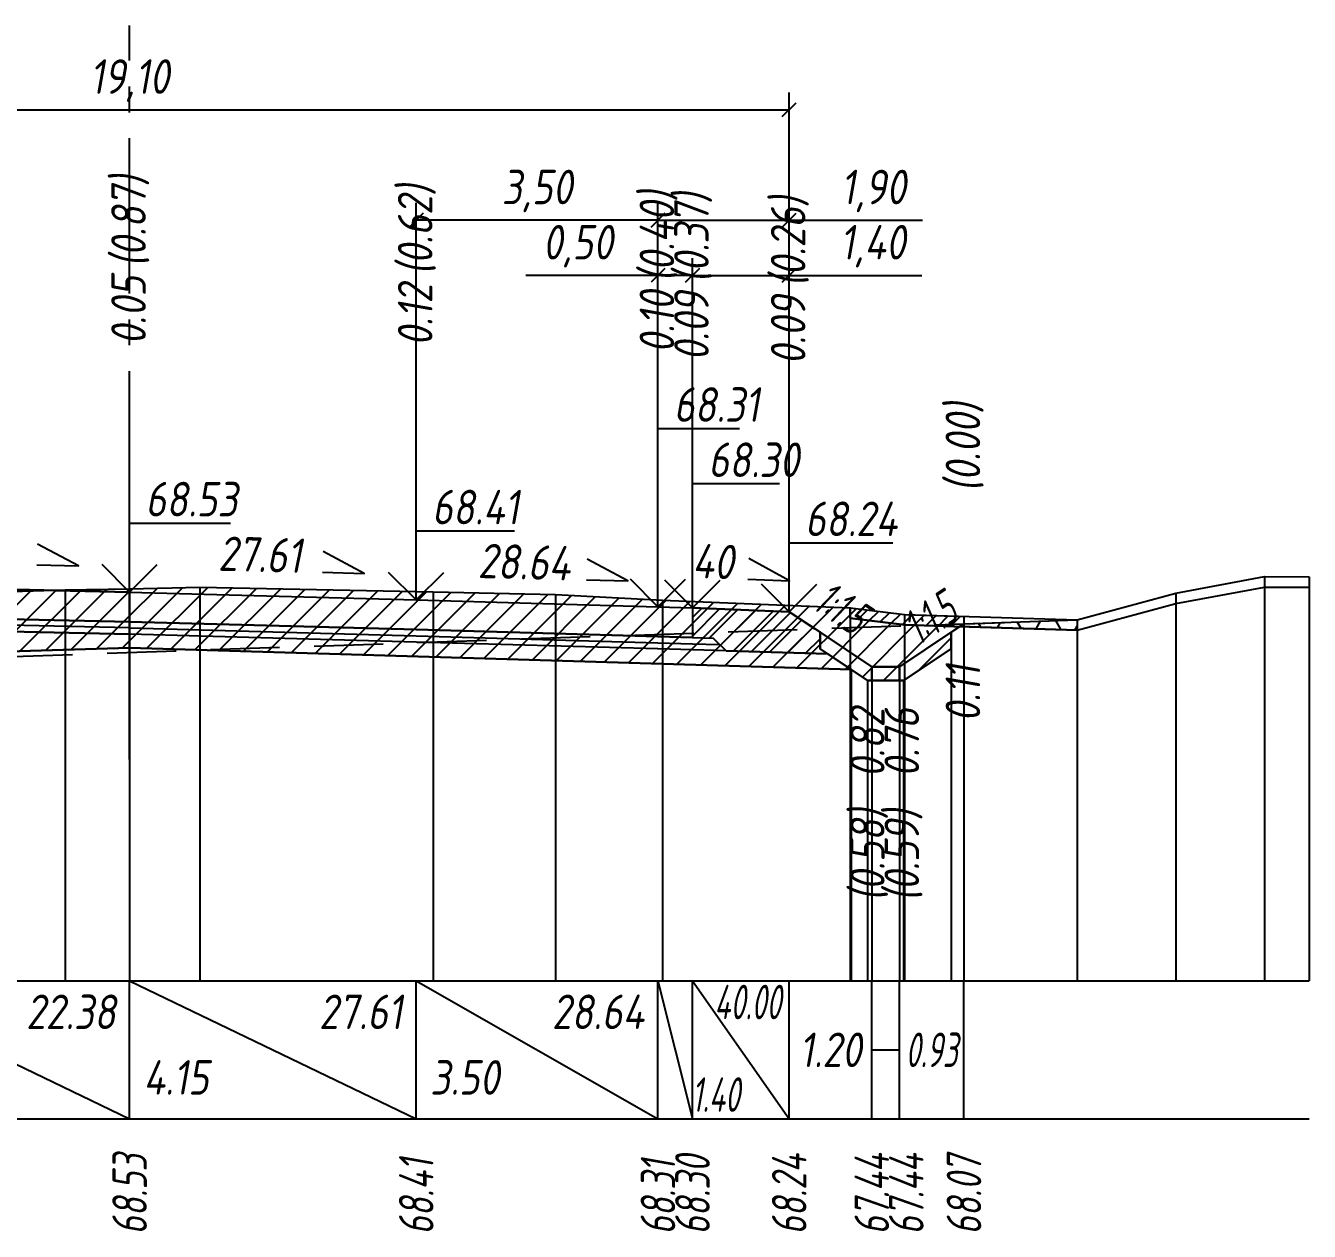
# Model space of a CAD drawing. Extents: x -717 to 1451, y -133302 to 233.
# Drawn here: x 156.5 to 249.4, y -5811.2 to -5723.8 of the extents above; entities that cross this region are included whole.
import ezdxf
from ezdxf.enums import TextEntityAlignment as Align

# ---------------------------------------------------------------- set-up
doc = ezdxf.new("R2010")
doc.units = 0
doc.linetypes.add('осевая2', pattern=[1.125, 0.75, -0.125, 0.125, -0.125])
doc.linetypes.add('штриховая', pattern=[0.75, 0.5, -0.25])
for name, color, linetype in [('Интерполированный поперечник', 2, 'Continuous'), ('Код_514', 1, 'Continuous'), ('Контур_0', 7, 'Continuous'), ('Контур_2521', 7, 'Continuous'), ('Контур_2564', 7, 'Continuous'), ('Контур_2660', 7, 'Continuous'), ('Контур_2665', 7, 'Continuous'), ('Контур_400', 7, 'Continuous'), ('Контур_508', 7, 'Continuous'), ('Контур_512', 7, 'Continuous'), ('Контур_513', 7, 'Continuous'), ('Контур_818', 7, 'Continuous'), ('Красный поперечник', 1, 'Continuous'), ('Объём_2501', 7, 'Continuous'), ('Объём_2564', 7, 'Continuous'), ('Объём_2650', 7, 'Continuous'), ('Объём_2660', 7, 'Continuous'), ('Объём_2661', 7, 'Continuous'), ('Объём_2662', 7, 'Continuous'), ('Объём_2663', 7, 'Continuous'), ('Объём_2664', 7, 'Continuous'), ('Объём_2665', 7, 'Continuous'), ('Объём_2666', 7, 'Continuous'), ('Объём_2667', 7, 'Continuous'), ('Объём_2668', 7, 'Continuous'), ('Объём_2669', 7, 'Continuous'), ('Объём_2675', 7, 'Continuous'), ('Ось', 1, 'осевая2'), ('Откосы', 7, 'Continuous'), ('Отметки покрытия', 7, 'Continuous'), ('Рабочие отметки', 7, 'Continuous'), ('Рабочие отметки доп.', 7, 'Continuous'), ('Таблица', 7, 'Continuous'), ('Уклоны проезжей части', 7, 'Continuous'), ('Черный поперечник', 3, 'Continuous')]:
    doc.layers.add(name, color=color, linetype=linetype)
for name, color, linetype, true_color in [('Контур_2540', 2, 'Continuous', 0xffff00), ('Контур_2560', 2, 'Continuous', 0xffff00), ('Контур_2561', 7, 'Continuous', 0xff8040), ('Контур_2562', 3, 'Continuous', 0x00ff00), ('Контур_2563', 7, 'Continuous', 0xff8000), ('Контур_2570', 7, 'Continuous', 0x80ff00), ('Контур_2583', 3, 'Continuous', 0x00ff00), ('Контур_2584', 3, 'Continuous', 0x00ff00), ('Контур_2736', 4, 'Continuous', 0x00ffff), ('Контур_2737', 4, 'Continuous', 0x00ffff), ('Контур_2738', 4, 'Continuous', 0x00ffff), ('Контур_2739', 4, 'Continuous', 0x00ffff), ('Контур_2741', 4, 'Continuous', 0x00ffff), ('Контур_2742', 4, 'Continuous', 0x00ffff), ('Контур_2743', 4, 'Continuous', 0x00ffff), ('Контур_2744', 7, 'Continuous', 0xa4ffff), ('Контур_2745', 7, 'Continuous', 0xa4ffff), ('Контур_2747', 4, 'Continuous', 0x00ffff), ('Контур_2748', 4, 'Continuous', 0x00ffff), ('Контур_2749', 4, 'Continuous', 0x00ffff), ('Контур_2750', 4, 'Continuous', 0x00ffff), ('Контур_2751', 4, 'Continuous', 0x00ffff), ('Контур_2752', 4, 'Continuous', 0x00ffff), ('Контур_402', 7, 'Continuous', 0xff6464), ('Контур_703', 4, 'Continuous', 0x00ffff), ('Контур_705', 4, 'Continuous', 0x00ffff), ('Контур_707', 4, 'Continuous', 0x00ffff), ('Контур_720', 131, 'Continuous', 0xaaffff), ('Объём_2500', 7, 'Continuous', 0xc0c0c0), ('Объём_2520', 7, 'Continuous', 0x80ffff), ('Объём_2540', 2, 'Continuous', 0xffff00), ('Объём_2560', 2, 'Continuous', 0xffff00), ('Объём_2561', 7, 'Continuous', 0xff8040), ('Объём_2562', 3, 'Continuous', 0x00ff00), ('Объём_2563', 7, 'Continuous', 0xff8000), ('Объём_2570', 7, 'Continuous', 0x80ff00), ('Объём_2580', 3, 'Continuous', 0x00ff00), ('Объём_2583', 3, 'Continuous', 0x00ff00), ('Объём_2584', 3, 'Continuous', 0x00ff00), ('Объём_2591', 3, 'Continuous', 0x00ff00), ('Объём_2595', 3, 'Continuous', 0x00ff00), ('Объём_2600', 7, 'Continuous', 0x808000)]:
    doc.layers.add(name, color=color, linetype=linetype, true_color=true_color)
doc.styles.get("Standard").update_dxf_attribs({"font": 'txt', "height": 2.5})
doc.styles.add('М', font='romand.shx', dxfattribs={"width": 0.8, "oblique": 10, "height": 2.5})
doc.dimstyles.new('ISO-25', dxfattribs={"dimtxt": 2.5, "dimasz": 2.5, "dimexe": 1.25, "dimexo": 0.625, "dimtad": 1, "dimtxsty": 'Standard', "dimcen": 2.5, "dimadec": 0, "dimazin": 0, "dimtfac": 1, "dimtmove": 0, "dimatfit": 3, "dimfxl": 1, "dimarcsym": 0})

# ---------------------------------------------------------------- blocks, each defined once
blk = doc.blocks.new('_Oblique')
at = {"color": 0, "linetype": 'ByBlock', "lineweight": -2}
blk.add_line((-0.5, -0.5), (0.5, 0.5), dxfattribs=at)
blk = doc.blocks.new('*D113')
at = {"color": 0, "lineweight": -2, "transparency": 16777216}
for p, q in [((204.74, -5765.427), (204.74, -5740.657)), ((211.74, -5765.707), (211.74, -5740.657)), ((204.74, -5741.907), (211.74, -5741.907)), ((211.74, -5741.907), (221.337, -5741.907))]:
    blk.add_line(p, q, dxfattribs=at)
at = {"layer": 'Defpoints', "color": 0, "transparency": 16777216}
for p in [(211.74, -5741.907), (204.74, -5766.052), (211.74, -5766.332)]:
    blk.add_point(p, dxfattribs=at)
at = {"color": 0, "lineweight": -2, "transparency": 16777216, "rotation": 180}
blk.add_blockref('_Oblique', (204.74, -5741.907), dxfattribs=at)
at = {"color": 0, "lineweight": -2, "transparency": 16777216}
blk.add_blockref('_Oblique', (211.74, -5741.907), dxfattribs=at)
at = {"color": 0, "transparency": 16777216, "insert": (217.796, -5739.794), "char_height": 2.5, "width": 8.75, "attachment_point": 5, "style": 'М'}
blk.add_mtext('1,40', dxfattribs=at)
blk = doc.blocks.new('*D115')
at = {"color": 0, "lineweight": -2, "transparency": 16777216}
for p, q in [((202.24, -5765.356), (202.24, -5740.657)), ((204.74, -5765.427), (204.74, -5740.657)), ((202.24, -5741.907), (192.683, -5741.907)), ((204.74, -5741.907), (202.24, -5741.907))]:
    blk.add_line(p, q, dxfattribs=at)
at = {"layer": 'Defpoints', "color": 0, "transparency": 16777216}
for p in [(204.74, -5741.907), (202.24, -5765.981), (204.74, -5766.052)]:
    blk.add_point(p, dxfattribs=at)
at = {"color": 0, "lineweight": -2, "transparency": 16777216, "rotation": 180}
blk.add_blockref('_Oblique', (202.24, -5741.907), dxfattribs=at)
at = {"color": 0, "lineweight": -2, "transparency": 16777216}
blk.add_blockref('_Oblique', (204.74, -5741.907), dxfattribs=at)
at = {"color": 0, "transparency": 16777216, "insert": (196.444, -5739.794), "char_height": 2.5, "width": 9.16667, "attachment_point": 5, "style": 'М'}
blk.add_mtext('0,50', dxfattribs=at)
blk = doc.blocks.new('*D117')
at = {"color": 0, "lineweight": -2, "transparency": 16777216}
for p, q in [((184.74, -5764.855), (184.74, -5736.657)), ((202.24, -5765.356), (202.24, -5736.657)), ((202.24, -5737.907), (184.74, -5737.907))]:
    blk.add_line(p, q, dxfattribs=at)
at = {"layer": 'Defpoints', "color": 0, "transparency": 16777216}
for p in [(184.74, -5737.907), (184.74, -5765.48), (202.24, -5765.981)]:
    blk.add_point(p, dxfattribs=at)
at = {"color": 0, "lineweight": -2, "transparency": 16777216, "rotation": 180}
blk.add_blockref('_Oblique', (184.74, -5737.907), dxfattribs=at)
at = {"color": 0, "lineweight": -2, "transparency": 16777216}
blk.add_blockref('_Oblique', (202.24, -5737.907), dxfattribs=at)
at = {"color": 0, "transparency": 16777216, "insert": (193.49, -5735.794), "char_height": 2.5, "width": 9.58333, "attachment_point": 5, "style": 'М'}
blk.add_mtext('3,50', dxfattribs=at)
blk = doc.blocks.new('*D118')
at = {"color": 0, "lineweight": -2, "transparency": 16777216}
for p, q in [((202.24, -5765.356), (202.24, -5736.657)), ((211.74, -5765.707), (211.74, -5736.657)), ((202.24, -5737.907), (211.74, -5737.907)), ((211.74, -5737.907), (221.38, -5737.907))]:
    blk.add_line(p, q, dxfattribs=at)
at = {"layer": 'Defpoints', "color": 0, "transparency": 16777216}
for p in [(202.24, -5737.907), (202.24, -5765.981), (211.74, -5766.332)]:
    blk.add_point(p, dxfattribs=at)
at = {"color": 0, "lineweight": -2, "transparency": 16777216, "rotation": 180}
blk.add_blockref('_Oblique', (202.24, -5737.907), dxfattribs=at)
at = {"color": 0, "lineweight": -2, "transparency": 16777216}
blk.add_blockref('_Oblique', (211.74, -5737.907), dxfattribs=at)
at = {"color": 0, "transparency": 16777216, "insert": (217.839, -5735.794), "char_height": 2.5, "width": 8.75, "attachment_point": 5, "style": 'М'}
blk.add_mtext('1,90', dxfattribs=at)
blk = doc.blocks.new('*D120')
at = {"color": 0, "lineweight": -2, "transparency": 16777216}
for p, q in [((116.24, -5763.191), (116.24, -5728.657)), ((211.74, -5765.707), (211.74, -5728.657)), ((116.24, -5729.907), (211.74, -5729.907))]:
    blk.add_line(p, q, dxfattribs=at)
at = {"layer": 'Defpoints', "color": 0, "transparency": 16777216}
for p in [(211.74, -5729.907), (116.24, -5763.816), (211.74, -5766.332)]:
    blk.add_point(p, dxfattribs=at)
at = {"color": 0, "lineweight": -2, "transparency": 16777216, "rotation": 180}
blk.add_blockref('_Oblique', (116.24, -5729.907), dxfattribs=at)
at = {"color": 0, "lineweight": -2, "transparency": 16777216}
blk.add_blockref('_Oblique', (211.74, -5729.907), dxfattribs=at)
at = {"color": 0, "transparency": 16777216, "insert": (163.99, -5727.794), "char_height": 2.5, "width": 10.41667, "attachment_point": 5, "style": 'М'}
blk.add_mtext('19,10', dxfattribs=at)

msp = doc.modelspace()

# ---------------------------------------------------------------- hatches: boundary and pattern name
at = {"layer": 'Объём_2563'}
h = msp.add_hatch(dxfattribs=at)
h.set_pattern_fill('ANSI31', color=256, scale=0.3)
h.paths.add_polyline_path([(206.24, -5768.183), (207.167, -5769.109), (214.512, -5769.32), (213.969, -5768.958), (213.969, -5767.756), (211.74, -5766.27), (204.74, -5765.99), (204.74, -5768.14)])
at = {"layer": 'Объём_2570'}
h = msp.add_hatch(dxfattribs=at)
h.set_pattern_fill('ANSI31', color=256, scale=0.2)
h.paths.add_polyline_path([(220.088, -5766.478), (224.393, -5766.609), (224.393, -5767.359), (220.088, -5767.228), (216.142, -5766.73), (216.142, -5765.98)])
at = {"layer": 'Объём_2600'}
h = msp.add_hatch(dxfattribs=at)
h.set_pattern_fill('ANSI31', color=6, scale=0.4)
h.paths.add_polyline_path([(163.99, -5768.894), (108.873, -5770.548), (120.082, -5767.834), (120.082, -5767.084), (134.505, -5765.95), (141.534, -5765.246), (159.311, -5764.694), (163.99, -5764.601)])
h = msp.add_hatch(dxfattribs=at)
h.set_pattern_fill('ANSI31', color=6, scale=0.4)
h.paths.add_polyline_path([(223.469, -5768.958), (220.022, -5771.256), (217.416, -5771.256), (216.225, -5770.461), (163.99, -5768.894), (163.99, -5764.601), (169.064, -5764.5), (185.953, -5764.816), (194.819, -5765.017), (202.561, -5765.428), (216.142, -5765.98), (216.142, -5766.73), (220.088, -5767.228), (224.078, -5767.349), (223.469, -5767.756)])
h = msp.add_hatch(dxfattribs=at)
h.set_pattern_fill('HONEY', color=5, scale=0.3)
h.paths.add_polyline_path([(232.59, -5767.608), (224.078, -5767.349), (224.393, -5767.14), (232.59, -5766.858)])

# ---------------------------------------------------------------- linework, layer by layer
at = {"layer": 'Интерполированный поперечник', "linetype": 'штриховая', "ltscale": 10, "flags": 128}
msp.add_lwpolyline([(102.387, -5771.337), (232.59, -5766.858)], dxfattribs=at)
at = {"layer": 'Код_514'}
for p, q in [((143.24, -5793), (163.99, -5803)), ((163.99, -5803), (163.99, -5793)), ((163.99, -5793), (184.74, -5803)), ((184.74, -5803), (184.74, -5793)), ((184.74, -5793), (202.24, -5803)), ((202.24, -5803), (202.24, -5793)), ((202.24, -5793), (204.74, -5803)), ((204.74, -5803), (204.74, -5793)), ((204.74, -5793), (211.74, -5803)), ((211.74, -5803), (211.74, -5793)), ((217.719, -5803), (217.719, -5793)), ((219.719, -5803), (219.719, -5793)), ((224.393, -5803), (224.393, -5793)), ((217.719, -5798), (219.719, -5798))]:
    msp.add_line(p, q, dxfattribs=at)
at = {"layer": 'Контур_0', "flags": 128}
for points in [[(163.99, -5764.844), (143.24, -5764.38), (125.74, -5763.974), (125.74, -5763.974), (125.74, -5763.974), (125.74, -5763.974), (125.74, -5763.974), (123.24, -5763.916), (123.24, -5766.066), (125.74, -5766.124), (125.74, -5766.124), (125.74, -5766.124), (125.74, -5766.124), (125.74, -5766.124), (125.74, -5766.124), (143.24, -5766.53), (163.99, -5766.994), (163.99, -5764.844)], [(163.99, -5764.844), (184.74, -5765.417), (202.24, -5765.918), (202.24, -5765.918), (202.24, -5765.918), (202.24, -5765.918), (202.24, -5765.918), (202.24, -5765.918), (204.74, -5765.99), (204.74, -5768.14), (202.24, -5768.068), (202.24, -5768.068), (202.24, -5768.068), (202.24, -5768.068), (202.24, -5768.068), (202.24, -5768.068), (184.74, -5767.567), (163.99, -5766.994), (163.99, -5764.844)], [(163.99, -5766.994), (143.24, -5766.53), (125.74, -5766.124), (125.74, -5766.124), (125.74, -5766.124), (125.74, -5766.124), (125.74, -5766.124), (125.74, -5766.124), (123.24, -5766.066), (121.74, -5766.031), (120.861, -5766.91), (123.24, -5766.966), (125.74, -5767.024), (125.74, -5767.024), (125.74, -5767.024), (125.74, -5767.024), (125.74, -5767.024), (125.74, -5767.024), (143.24, -5767.43), (163.99, -5767.894), (163.99, -5766.994)], [(163.99, -5766.994), (184.74, -5767.567), (202.24, -5768.068), (202.24, -5768.068), (202.24, -5768.068), (202.24, -5768.068), (202.24, -5768.068), (202.24, -5768.068), (204.74, -5768.14), (206.24, -5768.183), (207.167, -5769.109), (204.74, -5769.04), (202.24, -5768.968), (202.24, -5768.968), (202.24, -5768.968), (202.24, -5768.968), (202.24, -5768.968), (202.24, -5768.968), (184.74, -5768.467), (163.99, -5767.894), (163.99, -5766.994)], [(211.74, -5766.27), (211.74, -5766.27)], [(211.74, -5766.27), (213.602, -5767.511), (213.602, -5767.511), (213.602, -5767.511), (213.602, -5767.511), (213.602, -5767.511), (213.602, -5767.511), (213.602, -5767.511), (213.602, -5767.511), (213.602, -5767.511), (213.602, -5767.511), (213.602, -5767.511), (213.602, -5767.511), (213.602, -5767.511), (213.602, -5767.511), (217.719, -5770.256)], [(211.74, -5766.27), (213.602, -5767.511), (213.602, -5767.511), (213.602, -5767.511), (213.602, -5767.511), (213.602, -5767.511), (213.602, -5767.511), (213.602, -5767.511), (213.602, -5767.511), (213.602, -5767.511), (213.602, -5767.511), (213.602, -5767.511), (213.602, -5767.511), (213.602, -5767.511), (213.602, -5767.511), (217.719, -5770.256), (219.719, -5770.256), (224.393, -5767.14), (224.393, -5767.14), (224.393, -5767.14), (224.393, -5767.14), (224.393, -5767.14), (224.393, -5767.14), (224.393, -5767.14), (224.393, -5767.14), (224.393, -5767.14), (224.393, -5767.14), (224.393, -5767.14), (224.393, -5767.14), (224.393, -5767.14)], [(204.74, -5768.14), (206.24, -5768.183), (207.167, -5769.109), (214.512, -5769.32)]]:
    msp.add_lwpolyline(points, dxfattribs=at)
at = {"layer": 'Контур_2521', "color": 250, "flags": 128}
for points in [[(163.99, -5767.444), (143.24, -5766.98), (125.74, -5766.574), (125.74, -5766.574), (125.74, -5766.574), (125.74, -5766.574), (125.74, -5766.574), (125.74, -5766.574), (123.24, -5766.516), (121.301, -5766.471)], [(163.99, -5767.444), (184.74, -5768.017), (202.24, -5768.518), (202.24, -5768.518), (202.24, -5768.518), (202.24, -5768.518), (202.24, -5768.518), (202.24, -5768.518), (204.74, -5768.59), (206.704, -5768.646)]]:
    msp.add_lwpolyline(points, dxfattribs=at)
at = {"layer": 'Контур_2540', "flags": 128}
for points in [[(143.24, -5767.43), (125.74, -5767.024), (123.24, -5766.966), (120.861, -5766.91), (111.819, -5766.7), (105.915, -5770.637), (163.99, -5768.894), (163.99, -5767.894), (143.24, -5767.43)], [(163.99, -5768.894), (216.225, -5770.461), (214.512, -5769.32), (207.167, -5769.109), (204.74, -5769.04), (202.24, -5768.968), (184.74, -5768.467), (163.99, -5767.894), (163.99, -5768.894)]]:
    msp.add_lwpolyline(points, dxfattribs=at)
at = {"layer": 'Контур_2560', "flags": 128}
msp.add_lwpolyline([(204.74, -5765.99), (211.74, -5766.27), (211.74, -5766.27), (211.74, -5766.27)], dxfattribs=at)
at = {"layer": 'Контур_2561', "flags": 128}
msp.add_lwpolyline([(204.74, -5765.99), (204.74, -5765.99), (211.74, -5766.27), (211.74, -5766.27), (204.74, -5765.99)], dxfattribs=at)
at = {"layer": 'Контур_2562', "flags": 128}
msp.add_lwpolyline([(211.74, -5766.27), (211.74, -5766.27), (211.74, -5766.27), (211.74, -5766.27), (211.74, -5766.27)], dxfattribs=at)
at = {"layer": 'Контур_2563', "flags": 128}
msp.add_lwpolyline([(206.24, -5768.183), (207.167, -5769.109), (214.512, -5769.32), (213.969, -5768.958), (213.969, -5767.756), (211.74, -5766.27), (204.74, -5765.99), (204.74, -5768.14), (206.24, -5768.183)], dxfattribs=at)
at = {"layer": 'Контур_2564', "flags": 128}
msp.add_lwpolyline([(204.74, -5765.99), (211.74, -5766.27)], dxfattribs=at)
at = {"layer": 'Контур_2570', "flags": 128}
msp.add_lwpolyline([(80, -5773.75), (89.432, -5773.622), (90.251, -5773.622), (102.387, -5772.087), (102.387, -5772.087), (107.443, -5770.894), (120.082, -5767.834), (120.082, -5767.084), (134.505, -5765.95), (141.534, -5765.246), (159.311, -5764.694), (163.99, -5764.601), (169.064, -5764.5), (185.953, -5764.816), (194.819, -5765.017), (202.561, -5765.428), (216.142, -5765.98), (216.142, -5766.73), (220.088, -5767.228), (232.59, -5767.608), (232.59, -5767.608), (239.725, -5765.662), (246.142, -5764.477), (249.393, -5764.487)], dxfattribs=at)
at = {"layer": 'Контур_2583', "flags": 128}
for points in [[(217.719, -5770.256), (213.969, -5767.756), (213.969, -5768.958), (217.416, -5771.256), (217.719, -5771.256), (217.719, -5770.256)], [(223.469, -5768.958), (223.469, -5767.756), (219.719, -5770.256), (219.719, -5771.256), (220.022, -5771.256), (223.469, -5768.958)]]:
    msp.add_lwpolyline(points, dxfattribs=at)
at = {"layer": 'Контур_2584', "flags": 128}
msp.add_lwpolyline([(217.719, -5770.256), (217.719, -5771.256), (219.719, -5771.256), (219.719, -5770.256), (217.719, -5770.256)], dxfattribs=at)
at = {"layer": 'Контур_2660', "flags": 128}
for points in [[(105.915, -5770.637), (163.99, -5768.894)], [(163.99, -5768.894), (216.225, -5770.461)]]:
    msp.add_lwpolyline(points, dxfattribs=at)
at = {"layer": 'Контур_2665', "flags": 128}
msp.add_lwpolyline([(211.74, -5766.27), (211.74, -5766.27)], dxfattribs=at)
at = {"layer": 'Контур_2736', "flags": 128}
for points in [[(211.74, -5766.27), (213.602, -5767.511)], [(213.602, -5767.511), (217.719, -5770.256)]]:
    msp.add_lwpolyline(points, dxfattribs=at)
at = {"layer": 'Контур_2737', "flags": 128}
msp.add_lwpolyline([(213.602, -5767.511), (213.602, -5767.511)], dxfattribs=at)
at = {"layer": 'Контур_2738', "flags": 128}
msp.add_lwpolyline([(213.602, -5767.511), (213.602, -5767.511)], dxfattribs=at)
at = {"layer": 'Контур_2739', "flags": 128}
msp.add_lwpolyline([(213.602, -5767.511), (213.602, -5767.511)], dxfattribs=at)
at = {"layer": 'Контур_2741', "flags": 128}
msp.add_lwpolyline([(224.393, -5767.14), (224.393, -5767.14)], dxfattribs=at)
at = {"layer": 'Контур_2742', "flags": 128}
msp.add_lwpolyline([(224.393, -5767.14), (224.393, -5767.14)], dxfattribs=at)
at = {"layer": 'Контур_2743', "flags": 128}
msp.add_lwpolyline([(224.393, -5767.14), (224.393, -5767.14)], dxfattribs=at)
at = {"layer": 'Контур_2744', "flags": 128}
msp.add_lwpolyline([(224.393, -5767.14), (224.393, -5767.14)], dxfattribs=at)
msp.add_lwpolyline([(224.393, -5767.14), (224.393, -5767.14)], dxfattribs=at)
msp.add_lwpolyline([(224.393, -5767.14), (224.393, -5767.14)], dxfattribs=at)
msp.add_lwpolyline([(224.393, -5767.14), (224.393, -5767.14)], dxfattribs=at)
msp.add_lwpolyline([(224.393, -5767.14), (224.393, -5767.14)], dxfattribs=at)
msp.add_lwpolyline([(224.393, -5767.14), (224.393, -5767.14)], dxfattribs=at)
at = {"layer": 'Контур_2745', "flags": 128}
msp.add_lwpolyline([(213.602, -5767.511), (213.602, -5767.511)], dxfattribs=at)
msp.add_lwpolyline([(213.602, -5767.511), (213.602, -5767.511)], dxfattribs=at)
msp.add_lwpolyline([(213.602, -5767.511), (213.602, -5767.511)], dxfattribs=at)
msp.add_lwpolyline([(213.602, -5767.511), (213.602, -5767.511)], dxfattribs=at)
msp.add_lwpolyline([(213.602, -5767.511), (213.602, -5767.511)], dxfattribs=at)
msp.add_lwpolyline([(213.602, -5767.511), (213.602, -5767.511)], dxfattribs=at)
at = {"layer": 'Контур_2747', "flags": 128}
msp.add_lwpolyline([(213.602, -5767.511), (213.602, -5767.511)], dxfattribs=at)
at = {"layer": 'Контур_2748', "flags": 128}
msp.add_lwpolyline([(213.602, -5767.511), (213.602, -5767.511)], dxfattribs=at)
at = {"layer": 'Контур_2749', "flags": 128}
msp.add_lwpolyline([(213.602, -5767.511), (213.602, -5767.511)], dxfattribs=at)
at = {"layer": 'Контур_2750', "flags": 128}
msp.add_lwpolyline([(224.393, -5767.14), (224.393, -5767.14)], dxfattribs=at)
at = {"layer": 'Контур_2751', "flags": 128}
msp.add_lwpolyline([(224.393, -5767.14), (224.393, -5767.14)], dxfattribs=at)
at = {"layer": 'Контур_2752', "flags": 128}
msp.add_lwpolyline([(224.393, -5767.14), (224.393, -5767.14)], dxfattribs=at)
at = {"layer": 'Контур_400', "flags": 128}
for points in [[(123.24, -5763.916), (125.74, -5763.974), (125.74, -5763.974), (125.74, -5763.974), (125.74, -5763.974), (125.74, -5763.974), (125.74, -5763.974), (143.24, -5764.38), (163.99, -5764.844)], [(163.99, -5764.844), (184.74, -5765.417), (202.24, -5765.918), (202.24, -5765.918), (202.24, -5765.918), (202.24, -5765.918), (202.24, -5765.918), (202.24, -5765.918), (204.74, -5765.99)]]:
    msp.add_lwpolyline(points, dxfattribs=at)
at = {"layer": 'Контур_402', "flags": 128}
msp.add_lwpolyline([(105.915, -5770.637), (163.99, -5768.894), (216.225, -5770.461)], dxfattribs=at)
at = {"layer": 'Контур_508', "flags": 128}
msp.add_lwpolyline([(105, -5771.247), (105.915, -5770.637), (163.99, -5768.894), (216.225, -5770.461), (217.416, -5771.256), (217.719, -5771.256), (219.719, -5771.256), (220.022, -5771.256), (223.469, -5768.958), (223.469, -5767.756), (224.393, -5767.14)], dxfattribs=at)
at = {"layer": 'Контур_512', "flags": 128}
msp.add_lwpolyline([(105, -5771.247), (105.915, -5770.637), (163.99, -5768.894), (216.225, -5770.461), (217.416, -5771.256), (217.719, -5771.256), (219.719, -5771.256), (220.022, -5771.256), (223.469, -5768.958), (223.469, -5767.756), (224.393, -5767.14)], dxfattribs=at)
at = {"layer": 'Контур_513', "flags": 128}
msp.add_lwpolyline([(105, -5771.247), (105.915, -5770.637), (163.99, -5768.894), (216.225, -5770.461), (217.416, -5771.256), (217.719, -5771.256), (219.719, -5771.256), (220.022, -5771.256), (223.469, -5768.958), (223.469, -5767.756), (224.393, -5767.14)], dxfattribs=at)
at = {"layer": 'Контур_703', "flags": 128}
msp.add_lwpolyline([(211.74, -5766.27), (213.602, -5767.511)], dxfattribs=at)
at = {"layer": 'Контур_705', "flags": 128}
msp.add_lwpolyline([(213.602, -5767.511), (213.602, -5767.511)], dxfattribs=at)
at = {"layer": 'Контур_707', "flags": 128}
msp.add_lwpolyline([(219.719, -5770.256), (224.393, -5767.14)], dxfattribs=at)
at = {"layer": 'Контур_720', "flags": 128}
msp.add_lwpolyline([(217.719, -5770.256), (219.719, -5770.256)], dxfattribs=at)
at = {"layer": 'Контур_818', "flags": 128}
msp.add_lwpolyline([(105, -5771.47), (107.443, -5770.894), (120.082, -5767.834), (120.082, -5767.084), (134.505, -5765.95), (141.534, -5765.246), (159.311, -5764.694), (163.99, -5764.601), (169.064, -5764.5), (185.953, -5764.816), (194.819, -5765.017), (202.561, -5765.428), (216.142, -5765.98), (216.142, -5766.73), (220.088, -5767.228), (224.393, -5767.359)], dxfattribs=at)
at = {"layer": 'Красный поперечник'}
for p, q in [((143.24, -5764.38), (163.99, -5764.844)), ((163.99, -5764.844), (184.74, -5765.417)), ((184.74, -5765.417), (202.24, -5765.918)), ((202.24, -5765.918), (204.74, -5765.99)), ((204.74, -5765.99), (211.74, -5766.27)), ((211.74, -5766.27), (217.719, -5770.256)), ((219.719, -5770.256), (224.393, -5767.14)), ((224.393, -5767.14), (224.393, -5793)), ((223.469, -5767.756), (223.469, -5793)), ((163.99, -5768.894), (163.99, -5793)), ((223.469, -5768.958), (223.469, -5793)), ((216.225, -5770.461), (216.225, -5793)), ((217.719, -5770.256), (219.719, -5770.256)), ((217.416, -5771.256), (217.416, -5793)), ((217.719, -5771.256), (217.719, -5793)), ((219.719, -5771.256), (219.719, -5793)), ((220.022, -5771.256), (220.022, -5793))]:
    msp.add_line(p, q, dxfattribs=at)
at = {"layer": 'Объём_2500', "flags": 128}
for points in [[(163.99, -5764.844), (143.24, -5764.38), (125.74, -5763.974), (125.74, -5763.974), (125.74, -5763.974), (125.74, -5763.974), (125.74, -5763.974), (123.24, -5763.916), (123.24, -5766.066), (125.74, -5766.124), (125.74, -5766.124), (125.74, -5766.124), (125.74, -5766.124), (125.74, -5766.124), (125.74, -5766.124), (143.24, -5766.53), (163.99, -5766.994), (163.99, -5764.844)], [(163.99, -5764.844), (184.74, -5765.417), (202.24, -5765.918), (202.24, -5765.918), (202.24, -5765.918), (202.24, -5765.918), (202.24, -5765.918), (202.24, -5765.918), (204.74, -5765.99), (204.74, -5768.14), (202.24, -5768.068), (202.24, -5768.068), (202.24, -5768.068), (202.24, -5768.068), (202.24, -5768.068), (202.24, -5768.068), (184.74, -5767.567), (163.99, -5766.994), (163.99, -5764.844)]]:
    msp.add_lwpolyline(points, dxfattribs=at)
at = {"layer": 'Объём_2501', "flags": 128}
for points in [[(123.24, -5763.916), (125.74, -5763.974), (125.74, -5763.974), (125.74, -5763.974), (125.74, -5763.974), (125.74, -5763.974), (125.74, -5763.974), (143.24, -5764.38), (163.99, -5764.844)], [(163.99, -5764.844), (184.74, -5765.417), (202.24, -5765.918), (202.24, -5765.918), (202.24, -5765.918), (202.24, -5765.918), (202.24, -5765.918), (202.24, -5765.918), (204.74, -5765.99)]]:
    msp.add_lwpolyline(points, dxfattribs=at)
at = {"layer": 'Объём_2520', "color": 250, "flags": 128}
for points in [[(163.99, -5766.994), (143.24, -5766.53), (125.74, -5766.124), (125.74, -5766.124), (125.74, -5766.124), (125.74, -5766.124), (125.74, -5766.124), (125.74, -5766.124), (123.24, -5766.066), (121.74, -5766.031), (120.861, -5766.91), (123.24, -5766.966), (125.74, -5767.024), (125.74, -5767.024), (125.74, -5767.024), (125.74, -5767.024), (125.74, -5767.024), (125.74, -5767.024), (143.24, -5767.43), (163.99, -5767.894), (163.99, -5766.994)], [(163.99, -5766.994), (184.74, -5767.567), (202.24, -5768.068), (202.24, -5768.068), (202.24, -5768.068), (202.24, -5768.068), (202.24, -5768.068), (202.24, -5768.068), (204.74, -5768.14), (206.24, -5768.183), (207.167, -5769.109), (204.74, -5769.04), (202.24, -5768.968), (202.24, -5768.968), (202.24, -5768.968), (202.24, -5768.968), (202.24, -5768.968), (202.24, -5768.968), (184.74, -5768.467), (163.99, -5767.894), (163.99, -5766.994)]]:
    msp.add_lwpolyline(points, dxfattribs=at)
at = {"layer": 'Объём_2540', "flags": 128}
for points in [[(143.24, -5767.43), (125.74, -5767.024), (123.24, -5766.966), (120.861, -5766.91), (111.819, -5766.7), (105.915, -5770.637), (163.99, -5768.894), (163.99, -5767.894), (143.24, -5767.43)], [(163.99, -5768.894), (216.225, -5770.461), (214.512, -5769.32), (207.167, -5769.109), (204.74, -5769.04), (202.24, -5768.968), (184.74, -5768.467), (163.99, -5767.894), (163.99, -5768.894)]]:
    msp.add_lwpolyline(points, dxfattribs=at)
at = {"layer": 'Объём_2560', "flags": 128}
msp.add_lwpolyline([(204.74, -5765.99), (211.74, -5766.27), (211.74, -5766.27), (211.74, -5766.27)], dxfattribs=at)
at = {"layer": 'Объём_2561', "flags": 128}
msp.add_lwpolyline([(204.74, -5765.99), (204.74, -5765.99), (211.74, -5766.27), (211.74, -5766.27), (204.74, -5765.99)], dxfattribs=at)
at = {"layer": 'Объём_2562', "flags": 128}
msp.add_lwpolyline([(211.74, -5766.27), (211.74, -5766.27), (211.74, -5766.27), (211.74, -5766.27), (211.74, -5766.27)], dxfattribs=at)
at = {"layer": 'Объём_2563', "color": 250, "flags": 128}
msp.add_lwpolyline([(206.24, -5768.183), (207.167, -5769.109), (214.512, -5769.32), (213.969, -5768.958), (213.969, -5767.756), (211.74, -5766.27), (204.74, -5765.99), (204.74, -5768.14), (206.24, -5768.183)], dxfattribs=at)
at = {"layer": 'Объём_2564', "flags": 128}
msp.add_lwpolyline([(204.74, -5765.99), (211.74, -5766.27)], dxfattribs=at)
at = {"layer": 'Объём_2570', "flags": 128}
msp.add_lwpolyline([(220.088, -5766.478), (224.393, -5766.609), (224.393, -5767.359), (220.088, -5767.228), (216.142, -5766.73), (216.142, -5765.98), (220.088, -5766.478), (220.088, -5766.478)], dxfattribs=at)
at = {"layer": 'Объём_2580', "flags": 128}
msp.add_lwpolyline([(211.74, -5766.27), (211.74, -5766.27)], dxfattribs=at)
at = {"layer": 'Объём_2583', "flags": 128}
for points in [[(217.719, -5770.256), (213.969, -5767.756), (213.969, -5768.958), (217.416, -5771.256), (217.719, -5771.256), (217.719, -5770.256)], [(223.469, -5768.958), (223.469, -5767.756), (219.719, -5770.256), (219.719, -5771.256), (220.022, -5771.256), (223.469, -5768.958)]]:
    msp.add_lwpolyline(points, dxfattribs=at)
at = {"layer": 'Объём_2584', "flags": 128}
msp.add_lwpolyline([(217.719, -5770.256), (217.719, -5771.256), (219.719, -5771.256), (219.719, -5770.256), (217.719, -5770.256)], dxfattribs=at)
at = {"layer": 'Объём_2591', "flags": 128}
for points in [[(213.969, -5767.756), (217.719, -5770.256)], [(219.719, -5770.256), (223.469, -5767.756)]]:
    msp.add_lwpolyline(points, dxfattribs=at)
at = {"layer": 'Объём_2595', "flags": 128}
msp.add_lwpolyline([(217.719, -5770.256), (219.719, -5770.256)], dxfattribs=at)
at = {"layer": 'Объём_2600', "color": 5, "flags": 128}
msp.add_lwpolyline([(232.59, -5767.608), (224.078, -5767.349), (224.393, -5767.14), (232.59, -5766.858), (232.59, -5767.608), (232.59, -5767.608)], dxfattribs=at)
at = {"layer": 'Объём_2650', "color": 6, "flags": 128}
for points in [[(163.99, -5768.894), (108.873, -5770.548), (120.082, -5767.834), (120.082, -5767.084), (134.505, -5765.95), (141.534, -5765.246), (159.311, -5764.694), (163.99, -5764.601), (163.99, -5768.894), (163.99, -5768.894)], [(223.469, -5768.958), (220.022, -5771.256), (217.416, -5771.256), (216.225, -5770.461), (163.99, -5768.894), (163.99, -5764.601), (169.064, -5764.5), (185.953, -5764.816), (194.819, -5765.017), (202.561, -5765.428), (216.142, -5765.98), (216.142, -5766.73), (220.088, -5767.228), (224.078, -5767.349), (223.469, -5767.756), (223.469, -5768.958), (223.469, -5768.958)]]:
    msp.add_lwpolyline(points, dxfattribs=at)
at = {"layer": 'Объём_2660', "flags": 128}
for points in [[(105.915, -5770.637), (163.99, -5768.894)], [(163.99, -5768.894), (216.225, -5770.461)]]:
    msp.add_lwpolyline(points, dxfattribs=at)
at = {"layer": 'Объём_2661', "flags": 128}
msp.add_lwpolyline([(211.74, -5766.27), (213.602, -5767.511), (217.719, -5770.256)], dxfattribs=at)
at = {"layer": 'Объём_2662', "flags": 128}
msp.add_lwpolyline([(219.719, -5770.256), (224.393, -5767.14)], dxfattribs=at)
at = {"layer": 'Объём_2663', "flags": 128}
msp.add_lwpolyline([(217.719, -5770.256), (219.719, -5770.256)], dxfattribs=at)
at = {"layer": 'Объём_2664', "flags": 128}
msp.add_lwpolyline([(217.719, -5770.256), (219.719, -5770.256)], dxfattribs=at)
at = {"layer": 'Объём_2665', "flags": 128}
msp.add_lwpolyline([(211.74, -5766.27), (211.74, -5766.27)], dxfattribs=at)
at = {"layer": 'Объём_2666', "flags": 128}
for points in [[(211.74, -5766.27), (213.602, -5767.511)], [(213.602, -5767.511), (217.719, -5770.256)]]:
    msp.add_lwpolyline(points, dxfattribs=at)
at = {"layer": 'Объём_2667', "flags": 128}
for points in [[(224.393, -5767.14), (224.393, -5767.14)], [(213.602, -5767.511), (213.602, -5767.511)]]:
    msp.add_lwpolyline(points, dxfattribs=at)
at = {"layer": 'Объём_2668', "flags": 128}
for points in [[(224.393, -5767.14), (224.393, -5767.14)], [(213.602, -5767.511), (213.602, -5767.511)]]:
    msp.add_lwpolyline(points, dxfattribs=at)
at = {"layer": 'Объём_2669', "flags": 128}
for points in [[(224.393, -5767.14), (224.393, -5767.14)], [(213.602, -5767.511), (213.602, -5767.511)]]:
    msp.add_lwpolyline(points, dxfattribs=at)
at = {"layer": 'Объём_2675', "flags": 128}
for points in [[(224.393, -5767.14), (224.393, -5767.14)], [(224.393, -5767.14), (224.393, -5767.14)], [(224.393, -5767.14), (224.393, -5767.14)], [(224.393, -5767.14), (224.393, -5767.14)], [(224.393, -5767.14), (224.393, -5767.14)], [(224.393, -5767.14), (224.393, -5767.14)], [(213.602, -5767.511), (213.602, -5767.511)], [(213.602, -5767.511), (213.602, -5767.511)], [(213.602, -5767.511), (213.602, -5767.511)], [(213.602, -5767.511), (213.602, -5767.511)], [(213.602, -5767.511), (213.602, -5767.511)], [(213.602, -5767.511), (213.602, -5767.511)]]:
    msp.add_lwpolyline(points, dxfattribs=at)
at = {"layer": 'Ось', "ltscale": 15}
msp.add_line((163.99, -5776.971), (163.99, -5723.815), dxfattribs=at)
at = {"layer": 'Откосы', "color": 1, "flags": 128}
for points in [[(157.281, -5762.877), (160.28, -5762.944), (157.314, -5761.377)], [(177.96, -5763.412), (180.959, -5763.494), (178.002, -5761.912)], [(197.061, -5763.952), (200.06, -5764.037), (197.104, -5762.452)], [(208.754, -5763.908), (211.751, -5764.027), (208.814, -5762.409)]]:
    msp.add_lwpolyline(points, dxfattribs=at)
at = {"layer": 'Отметки покрытия', "color": 1}
for p, q in [((202.24, -5765.918), (202.24, -5752.99)), ((202.24, -5752.99), (208.14, -5752.99)), ((204.74, -5765.99), (204.74, -5756.99)), ((204.74, -5756.99), (211.04, -5756.99)), ((163.99, -5764.844), (163.99, -5759.844)), ((163.99, -5759.844), (171.29, -5759.844)), ((184.74, -5765.417), (184.74, -5760.417)), ((184.74, -5760.417), (191.84, -5760.417)), ((211.74, -5766.27), (211.74, -5761.27)), ((211.74, -5761.27), (219.24, -5761.27)), ((163.99, -5764.844), (161.99, -5762.844)), ((163.99, -5764.844), (165.99, -5762.844)), ((184.74, -5765.417), (182.74, -5763.417)), ((184.74, -5765.417), (186.74, -5763.417)), ((202.24, -5765.918), (200.24, -5763.918)), ((202.24, -5765.918), (204.24, -5763.918)), ((204.74, -5765.99), (202.74, -5763.99)), ((204.74, -5765.99), (206.74, -5763.99)), ((211.74, -5766.27), (209.74, -5764.27)), ((211.74, -5766.27), (213.74, -5764.27))]:
    msp.add_line(p, q, dxfattribs=at)
at = {"layer": 'Таблица'}
for p, q in [((80, -5793), (249.393, -5793)), ((80, -5803), (249.393, -5803))]:
    msp.add_line(p, q, dxfattribs=at)
at = {"layer": 'Черный поперечник', "color": 7}
for p, q in [((246.142, -5763.727), (246.142, -5793)), ((249.393, -5763.737), (249.393, -5793)), ((159.311, -5764.694), (159.311, -5793)), ((163.99, -5764.601), (163.99, -5793)), ((169.064, -5764.5), (169.064, -5793)), ((185.953, -5764.816), (185.953, -5793)), ((194.819, -5765.017), (194.819, -5793)), ((239.725, -5764.912), (239.725, -5793)), ((202.561, -5765.428), (202.561, -5793)), ((216.142, -5765.98), (216.142, -5793)), ((220.088, -5766.478), (220.088, -5793)), ((232.59, -5766.858), (232.59, -5793))]:
    msp.add_line(p, q, dxfattribs=at)
at = {"layer": 'Черный поперечник', "flags": 128}
msp.add_lwpolyline([(80, -5773), (89.432, -5772.872), (90.251, -5772.872), (102.387, -5771.337), (107.443, -5770.144), (120.082, -5767.084), (134.505, -5765.95), (141.534, -5765.246), (159.311, -5764.694), (163.99, -5764.601), (169.064, -5764.5), (185.953, -5764.816), (194.819, -5765.017), (202.561, -5765.428), (216.142, -5765.98), (220.088, -5766.478), (232.59, -5766.858), (239.725, -5764.912), (246.142, -5763.727), (249.393, -5763.737)], dxfattribs=at)

# ---------------------------------------------------------------- texts
at = {"layer": 'Код_514', "style": 'М', "oblique": 10}
for s, width, p in [('22.38', 0.8, (162.99, -5794)), ('27.61', 0.8, (183.74, -5794)), ('28.64', 0.8, (201.24, -5794)), ('40.00', 0.6, (211.156, -5793.289))]:
    msp.add_text(s, height=2.5, dxfattribs=dict(at, width=width)).set_placement(p, align=Align.TOP_RIGHT)
for s, width, p in [('1.20', 0.8, (214.73, -5798)), ('0.93', 0.6, (222.056, -5798))]:
    msp.add_text(s, height=2.5, dxfattribs=dict(at, width=width)).set_placement(p, align=Align.MIDDLE_CENTER)
for s, width, p in [('4.15', 0.8, (164.99, -5802)), ('3.50', 0.8, (185.74, -5802)), ('1.40', 0.6, (204.673, -5803.245))]:
    msp.add_text(s, height=2.5, dxfattribs=dict(at, width=width)).set_placement(p, align=Align.BOTTOM_LEFT)
at = {"layer": 'Код_514', "style": 'М', "oblique": 10, "width": 0.7}
for s, p in [('68.53', (163.99, -5811.382)), ('68.41', (184.74, -5811.382)), ('68.31', (202.24, -5811.382)), ('68.30', (204.74, -5811.382)), ('68.24', (211.74, -5811.382)), ('67.44', (217.719, -5811.382)), ('67.44', (220.219, -5811.382)), ('68.07', (224.393, -5811.382))]:
    msp.add_text(s, height=2.5, rotation=90, dxfattribs=at).set_placement(p, align=Align.MIDDLE_LEFT)
at = {"layer": 'Отметки покрытия', "color": 1, "style": 'М', "oblique": 10, "width": 0.8}
for s, p in [('68.31', (203.381, -5753.259)), ('68.30', (205.881, -5757.259)), ('68.53', (165.131, -5760.113)), ('68.41', (185.881, -5760.686)), ('68.24', (212.881, -5761.539))]:
    msp.add_text(s, height=2.5, dxfattribs=at).set_placement(p, align=Align.BOTTOM_LEFT)
at = {"layer": 'Рабочие отметки', "color": 1, "style": 'М', "oblique": 10, "width": 0.8}
for s, p in [('0.05', (163.912, -5741.936)), ('0.12', (184.662, -5742.509)), ('0.10', (202.162, -5743.01)), ('0.09', (204.662, -5743.081)), ('0.09', (211.662, -5743.361)), ('0.11', (224.315, -5770.119)), ('0.82', (217.391, -5773.235)), ('0.76', (219.891, -5773.235))]:
    msp.add_text(s, height=2.5, rotation=90, dxfattribs=at).set_placement(p, align=Align.MIDDLE_RIGHT)
at = {"layer": 'Рабочие отметки доп.', "color": 1, "style": 'М', "oblique": 10, "width": 0.8}
for s, p in [('(0.87)', (163.912, -5741.284)), ('(0.62)', (184.662, -5741.857)), ('(0.40)', (202.162, -5742.359)), ('(0.37)', (204.662, -5742.43)), ('(0.26)', (211.662, -5742.71)), ('(0.00)', (224.315, -5757.571))]:
    msp.add_text(s, height=2.5, rotation=90, dxfattribs=at).set_placement(p, align=Align.MIDDLE_LEFT)
for s, p in [('(0.58)', (217.391, -5780.535)), ('(0.59)', (219.891, -5780.585))]:
    msp.add_text(s, height=2.5, rotation=90, dxfattribs=at).set_placement(p, align=Align.MIDDLE_RIGHT)
at = {"layer": 'Уклоны проезжей части', "color": 1, "style": 'М', "oblique": 10}
for s, rotation, width, p in [('27.61', 358.41858, 0.8, (173.377, -5764.131)), ('28.64', 358.35932, 0.8, (192.503, -5764.668)), ('40', 357.70938, 0.8, (206.162, -5764.624)), ('1:1.5', 326.30994, 0.6, (214.427, -5767.645)), ('1:1.5', 33.69007, 0.6, (223.044, -5768.365))]:
    msp.add_text(s, height=2.5, rotation=rotation, dxfattribs=dict(at, width=width)).set_placement(p, align=Align.BOTTOM_CENTER)

# ---------------------------------------------------------------- dimensions: what is measured, and where the dimension line sits
at = {"color": 5}
dim = msp.add_linear_dim(base=(211.74, -5729.907), p1=(116.24, -5763.816), p2=(211.74, -5766.332), angle=180, dimstyle='ISO-25', override={"dimasz": 1, "dimlfac": 0.2, "dimzin": 0, "dimtxsty": 'М', "dimblk1": 'Oblique', "dimblk2": 'Oblique', "dimsah": 1}, dxfattribs=at)
dim.commit()
dim.dimension.update_dxf_attribs({"geometry": '*D120', "text_midpoint": (163.99, -5727.794)})
dim = msp.add_linear_dim(base=(184.74, -5737.907), p1=(202.24, -5765.981), p2=(184.74, -5765.48), dimstyle='ISO-25', override={"dimasz": 1, "dimlfac": 0.2, "dimzin": 0, "dimtxsty": 'М', "dimblk1": 'Oblique', "dimblk2": 'Oblique', "dimsah": 1}, dxfattribs=at)
dim.commit()
dim.dimension.update_dxf_attribs({"geometry": '*D117', "text_midpoint": (193.49, -5735.794)})
dim = msp.add_linear_dim(base=(202.24, -5737.907), p1=(211.74, -5766.332), p2=(202.24, -5765.981), dimstyle='ISO-25', override={"dimasz": 1, "dimlfac": 0.2, "dimzin": 0, "dimtxsty": 'М', "dimblk1": 'Oblique', "dimblk2": 'Oblique', "dimsah": 1}, dxfattribs=at)
dim.commit()
dim.dimension.update_dxf_attribs({"geometry": '*D118', "text_midpoint": (217.839, -5737.907), "dimtype": 160})
for base, p1, p2, picture, middle in [((204.74, -5741.907), (202.24, -5765.981), (204.74, -5766.052), '*D115', (196.444, -5741.907)), ((211.74, -5741.907), (204.74, -5766.052), (211.74, -5766.332), '*D113', (217.796, -5741.907))]:
    dim = msp.add_linear_dim(base=base, p1=p1, p2=p2, angle=180, dimstyle='ISO-25', override={"dimasz": 1, "dimlfac": 0.2, "dimzin": 0, "dimtxsty": 'М', "dimblk1": 'Oblique', "dimblk2": 'Oblique', "dimsah": 1}, dxfattribs=at)
    dim.commit()
    dim.dimension.update_dxf_attribs({"geometry": picture, "text_midpoint": middle, "dimtype": 160})

doc.saveas('drawing.dxf')
